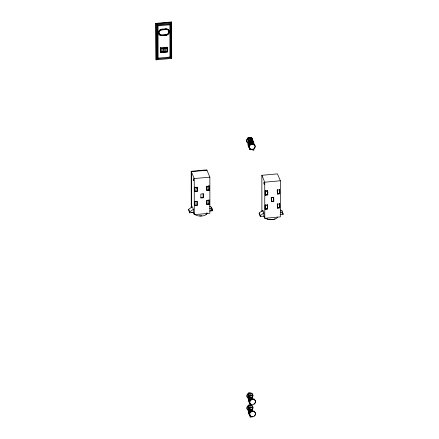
<?xml version="1.0" encoding="UTF-8"?>
<svg xmlns="http://www.w3.org/2000/svg" width="439" height="439" viewBox="0 0 439 439"><rect width="100%" height="100%" fill="white"/><g stroke="black" fill="none" stroke-linecap="round" stroke-linejoin="round"><path stroke-width="0.66" d="M248.589 145.265L248.392 145.693L249.544 148.003L248.567 145.677L248.381 140.277L248.578 141.188M249.544 148.003L249.561 147.312M248.721 408.511L248.886 407.562L248.715 412.995L249.687 415.327L249.807 414.614M249.818 414.663L249.901 414.954L249.923 414.635M249.363 147.12L249.363 148.02M251.168 144.179L250.993 142.406L249.045 137.742L247.936 137.846L247.947 145.062L249.895 149.726L251.004 149.622M249.895 149.726L250.131 148.481M251.569 399.984L251.333 397.619L249.385 392.96L248.276 393.059L248.287 400.28L250.241 404.939L251.344 404.84M251.525 411.502L251.349 409.73L249.401 405.071L248.293 405.17L248.304 412.391L250.252 417.05L251.36 416.951M250.241 404.939L250.471 403.693M250.252 417.05L250.488 415.804M251.086 142.884L251.426 143.597M251.284 142.867L251.514 143.054M251.64 410.372L251.673 410.026L251.838 410.355M248.562 140.26L249.539 142.593L249.539 145.298M249.544 147.63L249.462 147.339L249.363 147.663M248.754 412.655L248.886 408.468M249.862 412.6L249.857 409.894L248.886 407.562M251.327 142.867L251.558 143.202M193.39 212.525L189.785 212.855L188.693 210.248L188.693 209.343L192.293 206.665L193.385 209.277L193.39 212.525L194.285 214.671L209.902 213.239L209.853 177.142L206.813 169.871L191.195 171.303L191.245 207.4L191.399 207.773L191.355 171.676L206.967 170.244M189.785 212.855L189.785 211.955L193.385 209.277M263.888 216.153L260.289 216.482L259.197 213.875L259.191 212.97L262.796 210.292L263.888 212.904L263.888 216.153L264.788 218.298L280.406 216.866L280.356 180.769L277.47 173.871L261.853 175.304L261.902 211.4M263.888 212.904L260.283 215.582L260.289 216.482M155.878 23.382L171.495 21.95L171.649 22.323L171.698 58.42L156.086 59.852L155.878 23.382L156.086 59.852M156.037 23.755L171.649 22.323M156.937 24.485L157.244 25.215L157.288 59.682L156.986 58.958L156.937 24.485L170.749 23.218L171.056 23.947L171.1 58.414M157.244 25.215L171.056 23.947M160.158 35.06A3.468 3.013 -22.7 0 1 158.567 31.756A3.468 3.013 -22.7 0 1 161.848 29.177L165.854 28.809A3.468 3.013 -22.7 0 1 169.147 32.371M162.007 29.55L166.008 29.183A3.468 3.013 -22.7 0 1 169.416 31.943A3.468 3.013 -22.7 0 1 166.019 35.323L162.013 35.691A3.468 3.013 -22.7 0 1 158.605 32.93A3.468 3.013 -22.7 0 1 162.007 29.55L161.848 29.177M162.007 29.912L166.008 29.545A3.062 2.656 -22.7 0 1 169.015 31.976A3.062 2.656 -22.7 0 1 166.019 34.961L162.013 35.329A3.062 2.656 -22.7 0 1 159.006 32.898A3.062 2.656 -22.7 0 1 162.007 29.912L161.848 29.539A3.062 2.656 -22.7 0 0 161.075 29.704M160.35 30.039A3.062 2.656 -22.7 0 0 158.956 33.216A3.062 2.656 -22.7 0 0 161.859 34.955L165.86 34.588A3.062 2.656 -22.7 0 0 168.757 32.316A3.062 2.656 -22.7 0 0 167.358 29.397M160.471 47.807L167.281 47.182L167.511 47.741L167.517 52.071L160.712 52.696L160.471 47.807L160.712 52.696M160.707 48.367L167.511 47.741M161.069 48.658L163.149 48.466L163.154 52.148L161.075 52.34L160.948 48.378L161.075 52.34M165.069 48.29L167.155 48.098L167.16 51.78L165.075 51.972L164.954 48.01L165.075 51.972M160.954 52.06L163.039 51.868L163.154 52.148M164.96 51.692L167.039 51.5L167.16 51.78M170.299 57.767L169.997 57.043L157.782 58.162L158.089 58.886L170.299 57.767L170.255 24.738L158.045 25.863L158.089 58.886M250.532 140.129L250.526 137.5L251.525 137.407L253.868 143.004L253.868 144.974M251.465 140.085L251.701 137.786L251.701 139.075M249.736 139.865L250.894 139.756M249.923 140.31L251.081 140.2M251.498 137.802L252.869 140.579L252.869 141.868M247.936 137.846L249.89 142.505L250.993 142.406M249.539 142.593L248.381 140.277M250.526 137.5L252.864 143.098L253.868 143.004M249.143 143.619L249.127 143.147M250.91 144.085L252.65 143.926M248.386 141.177L248.584 144.821M191.195 171.303L194.241 178.574L209.853 177.142M206.747 186.158L206.868 190.411L209.271 190.191L209.266 186.218L207.949 186.048L208.064 186.328M209.266 186.218L206.862 186.438L206.868 190.411M261.853 175.304L264.739 182.201L280.356 180.769M194.74 191.234L197.144 191.014L197.259 191.294L194.856 191.514L194.735 187.261L194.85 187.541L197.254 187.321L197.259 191.294M206.753 190.131L209.156 189.911L209.271 190.191M267.757 194.921L267.636 190.669L267.757 194.921L265.359 195.141L265.238 194.861L265.233 190.888L266.555 191.058M267.757 190.949L265.354 191.168L265.233 190.888M277.366 190.065L279.769 189.846L279.769 193.818L277.371 194.038L277.245 189.785L277.371 194.038M200.755 197.72L203.158 197.501L203.273 197.78L200.87 198L200.864 194.033L203.268 193.808L203.273 197.78M206.764 200.239L206.89 204.486L209.288 204.267L209.282 200.299L207.965 200.129L208.086 200.409M265.238 194.861L267.642 194.642M277.25 193.758L279.654 193.539L279.769 193.818M194.658 201.347L194.773 201.627L197.177 201.408L197.182 205.381L194.779 205.6L194.664 205.32L197.067 205.101L197.182 205.381M209.282 200.299L206.884 200.519L206.89 204.486M271.368 197.66L273.771 197.435L273.777 201.408L271.373 201.627L271.253 197.38L271.373 201.627M206.769 204.206L209.173 203.987L209.288 204.267M271.258 201.347L273.656 201.128L273.777 201.408M267.675 205.035L265.277 205.254L265.282 209.227L267.68 209.008L267.56 204.755L267.68 209.008M277.382 204.146L279.786 203.926L279.791 207.894L277.388 208.113L277.267 203.866L277.388 208.113M191.47 212.41L192.672 212.3M210.693 210.649L211.894 210.539M209.606 211.038L212.608 210.764L212.608 209.858L211.527 207.241L209.458 206.094M266.473 205.145L265.156 204.975L265.161 208.948L267.565 208.728M277.272 207.834L279.676 207.614L279.791 207.894M280.109 214.666L283.111 214.391L282.025 210.868M250.076 395.078L252.392 394.864L252.579 395.309L252.584 398.848L251.426 398.952M250.263 395.523L252.579 395.309M248.276 393.059L250.23 397.723L251.333 397.619M251.827 399.243L254.148 399.029L254.335 399.474M249.637 401.306L249.632 397.246L249.089 395.951L249.094 401.367L250.197 401.262M250.093 407.189L252.409 406.975L252.601 410.959L252.409 406.975M250.279 407.633L252.595 407.419M248.293 405.17L250.246 409.828L251.349 409.73M249.857 409.894L248.704 407.579M249.862 410.256L249.862 410.794M251.267 411.409L254.165 411.14L254.351 411.584M248.715 412.995L249.868 415.31M249.632 414.63L249.868 414.948M249.539 142.955L249.539 143.493M248.403 145.358L248.403 144.837M280.472 210.012L282.019 210.874M280.532 212.048L283.111 213.486M209.518 208.13L212.608 209.858M251.229 142.779L251.317 143.07M253.808 143.816L253.994 144.261M252.584 398.848L252.392 394.864M249.094 401.367L249.637 402.662M249.292 413.906L249.654 414.773M278.452 193.648L278.573 193.928M282.019 211.779L283.111 214.391M253.479 143.877L253.676 144.343M250.724 139.772L250.921 142.648M252.48 143.97L252.672 144.436M278.474 207.724L278.589 208.004M272.449 197.27L272.57 197.55M272.454 201.238L272.575 201.517M266.44 194.751L266.561 195.031M266.363 208.838L266.478 209.118M265.161 208.948L265.282 209.227M259.18 212.97L260.278 215.587M165.854 28.809L166.008 29.183M166.008 29.545L165.854 29.172A3.062 2.656 -22.7 0 1 166.633 29.194M165.86 34.588L166.019 34.961M166.019 35.323L165.86 34.95A3.468 3.013 -22.7 0 0 166.743 34.763M161.859 34.955L162.013 35.329M171.698 58.42L171.495 21.95M162.013 35.691L161.859 35.318A3.468 3.013 -22.7 0 1 160.976 35.29M167.039 47.818L167.155 48.18M163.149 48.466L163.034 48.186L163.039 51.868M164.482 51.769L164.718 52.329M163.281 51.879L163.517 52.439M207.954 190.021L208.07 190.301M211.735 208.673L212.608 210.764M207.971 204.097L208.091 204.376M201.956 197.61L202.072 197.89M195.937 187.151L196.052 187.431M195.942 191.124L196.057 191.404M195.86 201.238L195.975 201.517M195.865 205.211L195.981 205.49M188.682 209.337L189.78 211.96M250.872 142.884L250.954 143.257M251.799 410.152L251.882 410.503M251.596 410.169L251.679 410.525M250.921 143.015L250.993 143.438M251.563 143.141L251.624 143.575M251.36 143.158L251.503 144.261L251.503 141.023M251.684 410.46L251.827 411.562M251.926 410.635L252.008 411.519M249.884 402.376L249.884 402.843L249.796 402.398M251.64 143.548L251.701 144.239M251.042 143.597L251.092 144.069M251.964 410.849L252.024 411.546M251.366 410.899L251.426 411.606M249.89 142.505L250.126 144.87M250.23 397.723L250.466 400.083M250.246 409.828L250.482 412.194M279.648 189.566L279.654 193.539M279.67 203.647L279.676 207.614M279.413 190.021L279.418 193.418M279.429 203.614L279.434 207.691M273.651 197.155L273.656 201.128M265.397 190.63L265.403 195.388M265.414 204.898L265.419 208.975M264.739 182.201L264.788 218.298M262.796 210.292L262.796 211.593M253.874 148.909L253.874 150.22L252.875 150.314L252.875 149.002M252.864 143.098L252.869 144.409M252.672 140.601L252.672 141.89M251.684 141.374L251.706 142.938M249.363 146.516L249.292 142.033L248.748 140.738L248.748 142.088M249.687 413.823L249.648 409.357L249.105 408.061L249.111 413.478M249.687 414.965L249.687 415.327M248.891 412.616L248.891 412.978M211.516 207.246L211.516 208.152M209.151 185.938L209.156 189.911M209.167 200.019L209.173 203.987M208.909 185.719L208.915 190.471M208.931 199.986L208.937 204.064M203.153 193.528L203.158 197.501M197.138 187.041L197.144 191.014M197.062 201.128L197.067 205.101M194.894 187.003L194.9 191.761M194.916 201.271L194.921 205.348M194.773 201.627L194.779 205.6M194.241 178.574L194.285 214.671M169.953 24.688L169.997 57.043M167.039 47.9L167.039 51.5M251.948 138.779A3.04 2.639 -22.7 0 1 252.644 140.442M247.75 142.949A3.04 2.639 -22.7 0 1 248.167 138.521M249.143 138.115A3.04 2.639 -22.7 0 1 250.68 138.093M251.788 138.406A3.04 2.639 -22.7 0 1 252.491 140.068M248.019 142.807A3.04 2.639 -22.7 0 1 247.591 142.576M247.223 142.28A3.04 2.639 -22.7 0 1 247.217 138.823A3.04 2.639 -22.7 0 1 250.993 137.879M250.164 148.733A3.04 2.639 -22.7 0 1 249.588 145.249A3.04 2.639 -22.7 0 1 253.418 143.97A3.04 2.639 -22.7 0 1 254.883 147.158M254.664 147.603A3.04 2.639 -22.7 0 1 254 148.382M251.563 149.194A3.04 2.639 -22.7 0 1 251.064 149.117M251.13 143.065A3.062 0.516 84.8 0 1 251.525 140.914A3.062 0.516 84.8 0 1 252.238 144.162M251.607 144.212A3.062 0.516 84.8 0 1 251.761 140.842M252.085 141.166A3.062 0.516 84.8 0 1 252.31 141.907M251.739 143.01A3.062 0.516 84.8 0 1 251.772 141.523M250.504 403.946A3.04 2.639 -22.7 0 1 249.928 400.461A3.04 2.639 -22.7 0 1 253.758 399.183A3.04 2.639 -22.7 0 1 255.224 402.371M255.004 402.815A3.04 2.639 -22.7 0 1 253.918 403.902M251.404 404.33A3.04 2.639 -22.7 0 1 250.932 404.176M248.979 393.498A3.04 2.639 -22.7 0 1 252.447 394.162A3.04 2.639 -22.7 0 1 252.293 397.449M248.09 398.168A3.04 2.639 -22.7 0 1 248.084 394.046M248.359 398.025A3.04 2.639 -22.7 0 1 247.179 394.595A3.04 2.639 -22.7 0 1 251.026 392.982A3.04 2.639 -22.7 0 1 252.65 396.219M252.43 396.664A3.04 2.639 -22.7 0 1 252.134 397.075M250.949 416.287A3.04 2.639 -22.7 0 1 249.769 412.858A3.04 2.639 -22.7 0 1 253.616 411.244A3.04 2.639 -22.7 0 1 255.24 414.482M255.021 414.926A3.04 2.639 -22.7 0 1 254.357 415.706M252.957 416.419A3.04 2.639 -22.7 0 1 252.441 416.512M251.92 416.518A3.04 2.639 -22.7 0 1 251.421 416.441M248.995 405.609A3.04 2.639 -22.7 0 1 252.463 406.273A3.04 2.639 -22.7 0 1 252.304 409.56M248.106 410.278A3.04 2.639 -22.7 0 1 248.101 406.157M248.375 410.136A3.04 2.639 -22.7 0 1 247.195 406.706A3.04 2.639 -22.7 0 1 251.042 405.087A3.04 2.639 -22.7 0 1 252.666 408.33M252.447 408.775A3.04 2.639 -22.7 0 1 252.151 409.186M267.801 191.914A3.062 2.656 -22.7 0 1 267.4 190.597M267.999 192.71A3.468 3.013 -22.7 0 1 267 190.63M277.695 190.444A3.468 3.013 -22.7 0 1 277.355 191.217M277.525 217.118A6.525 3.04 -0.1 0 1 272.328 219.637A6.525 3.04 -0.1 0 1 265.485 218.227M275.094 218.798A6.119 2.848 -0.1 0 1 274.232 219.094M273.272 219.308A6.119 2.848 -0.1 0 1 269.091 219.352M268.114 219.149A6.119 2.848 -0.1 0 1 267.23 218.874M197.188 188.122A3.04 2.639 -22.7 0 1 196.831 187.277M206.807 186.762A3.062 2.656 -22.7 0 1 206.506 187.442M197.303 188.287A3.062 2.656 -22.7 0 1 197.001 187.662M196.957 188.496A3.468 3.013 -22.7 0 1 196.617 187.788M207.192 186.816A3.468 3.013 -22.7 0 1 206.857 187.59M207.104 212.964A6.525 3.04 -0.1 0 1 202.379 215.944A6.525 3.04 -0.1 0 1 194.982 214.6M194.17 213.612A6.525 3.04 -0.1 0 1 194.054 213.085M206.363 213.947A6.119 2.848 -0.1 0 1 205.929 214.402M201.748 215.823A6.119 2.848 -0.1 0 1 199.624 215.84M206.698 212.964A6.119 2.848 -0.1 0 1 206.621 213.464M193.489 178.849L193.758 180.714L193.489 178.849M248.82 395.819L248.902 396.379L248.82 395.819M248.825 399.967L248.908 400.527L248.88 399.956M249.796 398.135L249.879 398.694L249.846 398.118M263.987 182.476L264.256 184.342L263.987 182.476M251.684 138.751L252.93 141.737L251.684 138.751M251.218 149.49A3.04 2.639 -22.7 0 0 255.174 146.132A3.04 2.639 -22.7 0 0 250.318 144.985A3.04 2.639 -22.7 0 0 251.218 149.49M251.558 404.703A3.04 2.639 -22.7 0 0 255.514 401.345A3.04 2.639 -22.7 0 0 250.658 400.198A3.04 2.639 -22.7 0 0 251.558 404.703M251.574 416.814A3.04 2.639 -22.7 0 0 255.531 413.456A3.04 2.639 -22.7 0 0 250.674 412.309A3.04 2.639 -22.7 0 0 251.574 416.814"/></g></svg>
